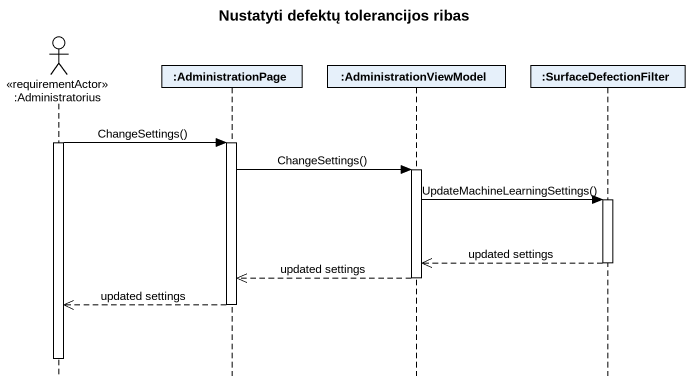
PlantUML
@startuml
title Nustatyti defektų tolerancijos ribas
hide footbox
actor ":Administratorius" as Administratorius <<requirementActor>>
participant ":AdministrationPage" as AdministrationPage
participant ":AdministrationViewModel" as AdministrationViewModel
participant ":SurfaceDefectionFilter" as SurfaceDefectionFilter

activate Administratorius
Administratorius -> AdministrationPage : ChangeSettings()
activate AdministrationPage
AdministrationPage -> AdministrationViewModel : ChangeSettings()
activate AdministrationViewModel
AdministrationViewModel -> SurfaceDefectionFilter : UpdateMachineLearningSettings()
activate SurfaceDefectionFilter
SurfaceDefectionFilter -->> AdministrationViewModel : updated settings
deactivate SurfaceDefectionFilter
AdministrationViewModel -->> AdministrationPage : updated settings
deactivate AdministrationViewModel
AdministrationPage -->> Administratorius : updated settings
deactivate AdministrationPage
deactivate Administratorius
@enduml
